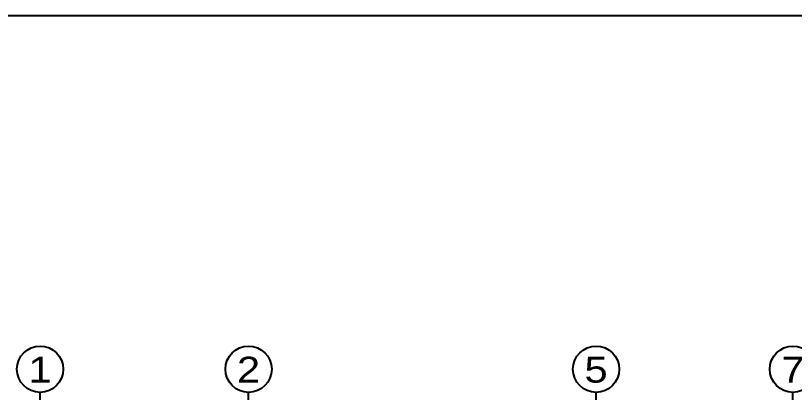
# Model space of a CAD drawing. Header units: millimetres. Extents: x 24675 to 175386, y -87697 to -40478.
# Drawn here: x 122342 to 129066, y -43735 to -40478 of the extents above; entities that cross this region are included whole.
import ezdxf
from ezdxf.enums import TextEntityAlignment as Align

# ---------------------------------------------------------------- set-up
doc = ezdxf.new("R2010")
doc.units = ezdxf.units.MM
doc.header["$LTSCALE"] = 10
doc.header["$MEASUREMENT"] = 0
doc.linetypes.add('__DASH', pattern=[0.35, 0.25, -0.1])
for name, color, linetype in [('A-AXIS', 150, 'Continuous'), ('AXIS_TEXT', 7, 'Continuous'), ('P-ANNO-DIMS', 250, 'Continuous')]:
    doc.layers.add(name, color=color, linetype=linetype)
doc.styles.add('AXIS', font='arial.ttf')
doc.styles.add('COMPLEX', font='COMPLEX')

# ---------------------------------------------------------------- blocks, each defined once
blk = doc.blocks.new('vxcv')
at = {"layer": 'Defpoints', "color": 251}
blk.add_lwpolyline([(301088, -172518.5), (332588, -172518.5), (332588, -194793.5), (301088, -194793.5)], close=True, dxfattribs=at)
blk = doc.blocks.new('_AXISO')
blk.add_circle((0, 0), 0.5)
at = {"layer": 'AXIS_TEXT', "style": 'COMPLEX', "width": 1.041667}
blk.add_attdef('A', text='', height=0.56, dxfattribs=at).set_placement((-0.25, -0.28), (0.25, -0.28), align=Align.FIT)

msp = doc.modelspace()

# ---------------------------------------------------------------- linework, layer by layer
at = {"layer": 'A-AXIS'}
for p, q in [((122553.2, -44233.2), (122553.2, -43734.5)), ((124353.2, -44233.2), (124353.2, -43734.5)), ((127353.2, -44233.2), (127353.2, -43734.5)), ((129053.2, -44233.2), (129053.2, -43734.5))]:
    msp.add_line(p, q, dxfattribs=at)
at = {"layer": 'Defpoints', "color": 251}
msp.add_lwpolyline([(112385.9, -40477.7), (143885.9, -40477.7), (143885.9, -62752.7), (112385.9, -62752.7)], close=True, dxfattribs=at)

# ---------------------------------------------------------------- block references
at = {"layer": 'A-AXIS'}
ref = msp.add_blockref('_AXISO', (122553.2, -43534.5), dxfattribs=dict(at, xscale=400.0002256945839, yscale=400.0002256945839, zscale=400.0002256945839))
ref.add_attrib('A', '1', dxfattribs={"layer": 'AXIS_TEXT', "color": 2, "height": 224, "style": 'AXIS', "width": 1.149191}).set_placement((122453.2, -43650.3), (122653.2, -43650.3), align=Align.FIT)
ref = msp.add_blockref('_AXISO', (124353.2, -43534.5), dxfattribs=dict(at, xscale=400.0002256945839, yscale=400.0002256945839, zscale=400.0002256945839))
ref.add_attrib('A', '2', dxfattribs={"layer": 'AXIS_TEXT', "color": 2, "height": 224, "style": 'AXIS', "width": 1.149191}).set_placement((124253.2, -43650.3), (124453.2, -43650.3), align=Align.FIT)
ref = msp.add_blockref('_AXISO', (127353.2, -43534.5), dxfattribs=dict(at, xscale=400.0002256945839, yscale=400.0002256945839, zscale=400.0002256945839))
ref.add_attrib('A', '5', dxfattribs={"layer": 'AXIS_TEXT', "color": 2, "height": 224, "style": 'AXIS', "width": 1.149191}).set_placement((127253.2, -43650.3), (127453.2, -43650.3), align=Align.FIT)
ref = msp.add_blockref('_AXISO', (129053.2, -43534.5), dxfattribs=dict(at, xscale=400.0002256945839, yscale=400.0002256945839, zscale=400.0002256945839))
ref.add_attrib('A', '7', dxfattribs={"layer": 'AXIS_TEXT', "color": 2, "height": 224, "style": 'AXIS', "width": 1.149191}).set_placement((128953.2, -43650.3), (129153.2, -43650.3), align=Align.FIT)
at = {"layer": 'P-ANNO-DIMS', "linetype": '__DASH'}
msp.add_blockref('vxcv', (-188702.1, 132040.8), dxfattribs=at)

doc.saveas('drawing.dxf')
